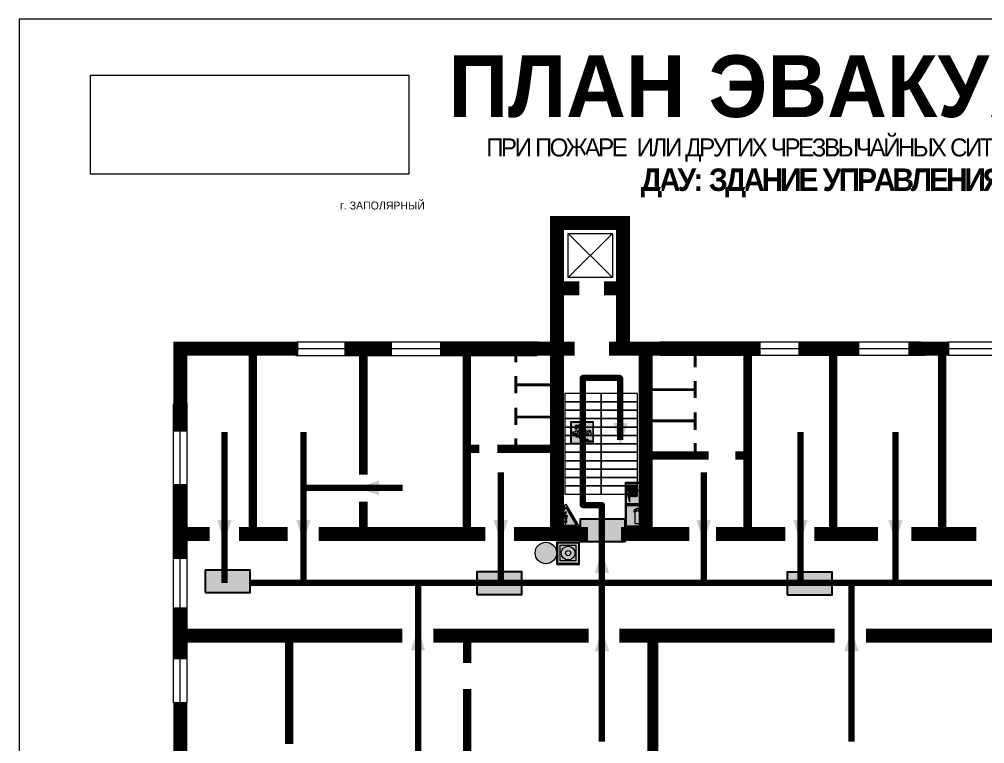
# Model space of a CAD drawing. Header units: millimetres. Extents: x 13114 to 67229, y 22859 to 38520.
# Drawn here: x 23801.8 to 24145.1, y 36480.2 to 36737.7 of the extents above; entities that cross this region are included whole.
import ezdxf

# ---------------------------------------------------------------- set-up
doc = ezdxf.new("R2010")
doc.units = ezdxf.units.MM
doc.layers.add('План_Штампы', color=7, linetype='Continuous')
doc.styles.add('обычный', font='arial.ttf')
picture_1 = doc.add_image_def('image1.jpg', size_in_pixel=(337, 105))

# ---------------------------------------------------------------- blocks, each defined once
blk = doc.blocks.new('A$C7B4425F7')
at = {"true_color": 0xffffff}
blk.add_hatch(color=7, dxfattribs=at).paths.add_polyline_path([(0, 0), (-16, 0), (-16, -8), (0, -8)])
h = blk.add_hatch(color=126)
h.paths.add_polyline_path([(-0.2, -0.2), (-15.8, -0.2), (-15.8, -7.8), (-0.2, -7.8)])
h.paths.add_polyline_path([(-11.76, -2.03), (-11.76, -3.66), (-11.17, -3.66, -0.568275), (-11.17, -6.18), (-12.58, -6.18), (-12.58, -2.03)], flags=16)
h.paths.add_polyline_path([(-13.33, -4.12, -0.495768), (-13.59, -6.18), (-15.03, -6.18), (-15.03, -2.03), (-13.59, -2.03, -0.487973)], flags=16)
h.paths.add_polyline_path([(-10.25, -2.03), (-9.48, -2.03), (-9.48, -6.18), (-10.25, -6.18)], flags=16)
h.paths.add_polyline_path([(-13.84, -3.69), (-14.24, -3.69), (-14.24, -3.03), (-13.9, -3.03, -0.692621)], flags=0)
h.paths.add_polyline_path([(-9.15, -2.03), (-8.4, -2.03), (-8.04, -3.07), (-7.68, -2.03), (-6.93, -2.03), (-7.64, -4.1), (-6.93, -6.18), (-7.68, -6.18), (-8.04, -5.14), (-8.4, -6.18), (-9.15, -6.18), (-8.44, -4.1)], flags=16)
h.paths.add_polyline_path([(-11.76, -4.46), (-11.42, -4.46, -0.692621), (-11.36, -5.12), (-11.76, -5.12)], flags=0)
h.paths.add_polyline_path([(-13.9, -5.2), (-14.24, -5.2), (-14.24, -4.55), (-13.84, -4.55, -0.708038)], flags=0)
edge = h.paths.add_edge_path(flags=16)
edge.add_ellipse((-5.51, -4.08), major_axis=(0, 2.05), ratio=0.586184, start_angle=0, end_angle=360)
edge = h.paths.add_edge_path(flags=0)
edge.add_ellipse((-5.51, -4.08), major_axis=(0, 1.14), ratio=0.454828, start_angle=0, end_angle=360)
h.paths.add_polyline_path([(-4.13, -4.96, 0.377264), (-3.48, -4.52, 0.0555), (-3.16, -2.03), (-1.66, -2.03), (-1.66, -4.96), (-0.96, -4.96), (-0.96, -7.01), (-1.75, -7.01), (-1.75, -6.18), (-3.3, -6.18), (-3.3, -7.02), (-4.13, -7.02)], flags=16)
h.paths.add_polyline_path([(-2.73, -2.91), (-2.28, -2.91), (-2.28, -4.96), (-3.05, -4.96, 0.079136)], flags=0)
at = {"color": 126}
blk.add_lwpolyline([(-16, -8), (0, -8), (0, 0), (-16, 0)], close=True, dxfattribs=at)
blk = doc.blocks.new('вниз')
at = {"lineweight": 0, "true_color": 0xffffff}
h = blk.add_hatch(color=7, dxfattribs=at)
h.dxf.hatch_style = 1
h.paths.add_polyline_path([(40994.51, -4472.22), (40986.51, -4472.22), (40986.51, -4480.22), (40994.51, -4480.22)])
h.paths.add_polyline_path([(40994.31, -4472.42), (40994.31, -4480.01), (40986.71, -4480.01), (40986.71, -4472.42)], flags=16)
h.paths.add_polyline_path([(40988.43, -4473.53), (40989.43, -4473.53), (40990.19, -4473.96), (40990.19, -4474.6), (40991, -4474.6), (40991, -4475.06), (40989.73, -4475.06), (40989.73, -4474.46), (40989.3, -4475.18), (40990.17, -4475.7), (40990.17, -4477.11), (40989.63, -4477.11), (40989.63, -4476.01), (40988.94, -4475.59), (40988.94, -4476.46), (40988.94, -4476.46), (40987.47, -4476.46), (40987.26, -4476.46), (40987.26, -4475.92), (40988.4, -4475.92), (40988.4, -4475.2), (40989.1, -4473.99), (40988.66, -4473.99), (40988.24, -4474.7), (40987.86, -4474.47), (40988.41, -4473.56)], flags=0)
h.paths.add_polyline_path([(40990.55, -4473.29, -1), (40989.69, -4473.29, -1)], flags=0)
h.paths.add_polyline_path([(40988.85, -4476.89), (40988.85, -4477.43), (40990.1, -4477.43), (40990.1, -4477.99), (40991.34, -4477.99), (40991.34, -4478.54), (40992.59, -4478.54), (40992.59, -4479.09), (40993.83, -4479.09), (40993.83, -4479.52), (40992.17, -4479.52), (40992.17, -4478.97), (40990.91, -4478.97), (40990.91, -4478.41), (40989.68, -4478.41), (40989.68, -4477.86), (40988.43, -4477.86), (40988.43, -4477.31), (40987.6, -4477.31), (40987.18, -4477.31), (40987.18, -4476.89)], flags=0)
h.paths.add_polyline_path([(40991.61, -4475.33), (40993.12, -4476.2), (40992.9, -4475.27), (40993.48, -4475.6), (40993.83, -4476.88), (40992.56, -4477.22), (40991.97, -4476.88), (40992.9, -4476.61), (40991.38, -4475.74), (40991.58, -4475.39)], flags=0)
h.paths.add_polyline_path([(40990.19, -4473.96), (40989.43, -4473.53), (40988.43, -4473.53), (40988.41, -4473.56), (40987.86, -4474.47), (40988.24, -4474.7), (40988.66, -4473.99), (40989.1, -4473.99), (40988.4, -4475.2), (40988.4, -4475.92), (40987.26, -4475.92), (40987.26, -4476.46), (40987.47, -4476.46), (40988.94, -4476.46), (40988.94, -4476.27), (40988.94, -4475.59), (40989.63, -4476.01), (40989.63, -4477.11), (40990.17, -4477.11), (40990.17, -4475.7), (40989.3, -4475.18), (40989.73, -4474.46), (40989.73, -4475.06), (40991, -4475.06), (40991, -4474.6), (40990.19, -4474.6)], flags=0)
h.paths.add_polyline_path([(40990.55, -4473.29, 1), (40989.69, -4473.29, 1)], flags=0)
h.paths.add_polyline_path([(40991.61, -4475.33), (40991.58, -4475.39), (40991.38, -4475.74), (40992.9, -4476.61), (40991.97, -4476.88), (40992.56, -4477.22), (40993.83, -4476.88), (40993.48, -4475.6), (40992.9, -4475.27), (40993.12, -4476.2)], flags=0)
h.paths.add_polyline_path([(40990.1, -4477.43), (40988.85, -4477.43), (40988.85, -4476.89), (40987.18, -4476.89), (40987.18, -4477.31), (40987.6, -4477.31), (40988.43, -4477.31), (40988.43, -4477.86), (40989.68, -4477.86), (40989.68, -4478.41), (40990.91, -4478.41), (40990.91, -4478.97), (40992.17, -4478.97), (40992.17, -4479.52), (40993.83, -4479.52), (40993.83, -4479.09), (40992.59, -4479.09), (40992.59, -4478.54), (40991.34, -4478.54), (40991.34, -4477.99), (40990.1, -4477.99)], flags=0)
at = {"lineweight": 0}
h = blk.add_hatch(color=126, dxfattribs=at)
h.dxf.hatch_style = 1
h.paths.add_polyline_path([(40994.31, -4472.42), (40986.71, -4472.42), (40986.71, -4480.01), (40994.31, -4480.01)])
h.paths.add_polyline_path([(40988.43, -4473.53), (40989.43, -4473.53), (40990.19, -4473.96), (40990.19, -4474.6), (40991, -4474.6), (40991, -4475.06), (40989.73, -4475.06), (40989.73, -4474.46), (40989.3, -4475.18), (40990.17, -4475.7), (40990.17, -4477.11), (40989.63, -4477.11), (40989.63, -4476.01), (40988.94, -4475.59), (40988.94, -4476.46), (40988.94, -4476.46), (40987.47, -4476.46), (40987.26, -4476.46), (40987.26, -4475.92), (40988.4, -4475.92), (40988.4, -4475.2), (40989.1, -4473.99), (40988.66, -4473.99), (40988.24, -4474.7), (40987.86, -4474.47), (40988.41, -4473.56)], flags=16)
h.paths.add_polyline_path([(40990.55, -4473.29, -1), (40989.69, -4473.29, -1)], flags=16)
h.paths.add_polyline_path([(40988.85, -4476.89), (40988.85, -4477.43), (40990.1, -4477.43), (40990.1, -4477.99), (40991.34, -4477.99), (40991.34, -4478.54), (40992.59, -4478.54), (40992.59, -4479.09), (40993.83, -4479.09), (40993.83, -4479.52), (40992.17, -4479.52), (40992.17, -4478.97), (40990.91, -4478.97), (40990.91, -4478.41), (40989.68, -4478.41), (40989.68, -4477.86), (40988.43, -4477.86), (40988.43, -4477.31), (40987.6, -4477.31), (40987.18, -4477.31), (40987.18, -4476.89)], flags=16)
h.paths.add_polyline_path([(40991.61, -4475.33), (40993.12, -4476.2), (40992.9, -4475.27), (40993.48, -4475.6), (40993.83, -4476.88), (40992.56, -4477.22), (40991.97, -4476.88), (40992.9, -4476.61), (40991.38, -4475.74), (40991.58, -4475.39)], flags=16)
at = {"lineweight": 0, "true_color": 0xffffff}
h = blk.add_hatch(color=7, dxfattribs=at)
h.dxf.hatch_style = 1
h.paths.add_polyline_path([(40989.73, -4474.46), (40989.73, -4475.06), (40991, -4475.06), (40991, -4474.6), (40990.19, -4474.6), (40990.19, -4473.96), (40989.43, -4473.53), (40988.43, -4473.53), (40988.41, -4473.56), (40987.86, -4474.47), (40988.24, -4474.7), (40988.66, -4473.99), (40989.1, -4473.99), (40988.4, -4475.2), (40988.4, -4475.92), (40987.26, -4475.92), (40987.26, -4476.46), (40987.47, -4476.46), (40988.94, -4476.46), (40988.94, -4475.59), (40989.63, -4476.01), (40989.63, -4477.11), (40990.17, -4477.11), (40990.17, -4475.7), (40989.3, -4475.18)])
h.paths.add_polyline_path([(40989.69, -4473.29, 1), (40990.55, -4473.29, 1)])
h.paths.add_polyline_path([(40991.61, -4475.33), (40991.58, -4475.39), (40991.38, -4475.74), (40992.9, -4476.61), (40991.97, -4476.88), (40992.56, -4477.22), (40993.83, -4476.88), (40993.48, -4475.6), (40992.9, -4475.27), (40993.12, -4476.2)])
h.paths.add_polyline_path([(40990.1, -4477.43), (40988.85, -4477.43), (40988.85, -4476.89), (40987.18, -4476.89), (40987.18, -4477.31), (40987.6, -4477.31), (40988.43, -4477.31), (40988.43, -4477.86), (40989.68, -4477.86), (40989.68, -4478.41), (40990.91, -4478.41), (40990.91, -4478.97), (40992.17, -4478.97), (40992.17, -4479.52), (40993.83, -4479.52), (40993.83, -4479.09), (40992.59, -4479.09), (40992.59, -4478.54), (40991.34, -4478.54), (40991.34, -4477.99), (40990.1, -4477.99)])
at = {"color": 126, "lineweight": 0}
for points in [[(40986.51, -4472.22), (40994.51, -4472.22), (40994.51, -4480.22), (40986.51, -4480.22)], [(40986.71, -4472.42), (40994.31, -4472.42), (40994.31, -4480.01), (40986.71, -4480.01)]]:
    blk.add_lwpolyline(points, close=True, dxfattribs=at)
for points in [[(40987.47, -4476.46), (40987.26, -4476.46), (40987.26, -4475.92), (40988.4, -4475.92), (40988.4, -4475.2), (40989.1, -4473.99), (40988.66, -4473.99), (40988.24, -4474.7), (40987.86, -4474.47), (40988.41, -4473.56), (40988.43, -4473.53), (40989.43, -4473.53), (40990.19, -4473.96), (40990.19, -4474.6), (40991, -4474.6), (40991, -4475.06), (40989.73, -4475.06), (40989.73, -4474.46), (40989.3, -4475.18), (40990.17, -4475.7), (40990.17, -4477.11), (40989.63, -4477.11), (40989.63, -4476.01), (40988.94, -4475.59), (40988.94, -4476.46)], [(40987.47, -4476.46), (40988.94, -4476.46), (40988.94, -4476.27)], [(40991.58, -4475.39), (40991.38, -4475.74), (40992.9, -4476.61), (40991.97, -4476.88), (40992.56, -4477.22), (40993.83, -4476.88), (40993.48, -4475.6), (40992.9, -4475.27), (40993.12, -4476.2), (40991.61, -4475.33), (40991.58, -4475.39)], [(40987.6, -4477.31), (40987.18, -4477.31), (40987.18, -4476.89), (40988.85, -4476.89), (40988.85, -4477.43), (40990.1, -4477.43), (40990.1, -4477.99), (40991.34, -4477.99), (40991.34, -4478.54), (40992.59, -4478.54), (40992.59, -4479.09), (40993.83, -4479.09), (40993.83, -4479.52), (40992.17, -4479.52), (40992.17, -4478.97), (40990.91, -4478.97), (40990.91, -4478.41), (40989.68, -4478.41), (40989.68, -4477.86), (40988.43, -4477.86), (40988.43, -4477.31), (40987.6, -4477.31)]]:
    blk.add_lwpolyline(points, dxfattribs=at)
blk.add_circle((40990.12, -4473.29), 0.432, dxfattribs=at)
blk = doc.blocks.new('A$C32E8229D')
at = {"true_color": 0xffffff}
blk.add_hatch(color=7, dxfattribs=at).paths.add_polyline_path([(0, 0), (0, -8), (16, -8), (16, 0)])
h = blk.add_hatch(color=126)
h.paths.add_polyline_path([(0.2, -0.2), (15.8, -0.2), (15.8, -7.8), (0.2, -7.8)])
h.paths.add_polyline_path([(13.49, -2.05), (12.08, -2.05), (11.37, -2.63, 0.162397), (11.29, -2.84), (11.29, -3.63), (10.35, -3.63), (10.35, -4.05), (11.68, -4.05), (11.68, -3.48), (12.26, -4.28), (11.29, -5.1), (11.29, -6.78), (11.85, -6.78), (11.85, -5.44), (12.8, -4.64), (12.8, -5.94), (14.46, -5.94), (14.46, -5.39), (13.45, -5.39), (13.45, -3.97), (12.46, -2.59), (13.15, -2.59), (13.69, -3.34), (14.18, -3)], flags=16)
h.paths.add_polyline_path([(10.74, -1.82, 1), (11.8, -1.82, 1)], flags=16)
h.paths.add_polyline_path([(9.39, -3.59), (5.99, -3.59), (6.56, -3.03), (5.91, -3.03), (5.1, -3.83), (5.91, -4.64), (6.56, -4.64), (5.99, -4.09), (9.39, -4.09)], flags=16)
h.paths.add_polyline_path([(4.29, -1.08), (1.72, -1.08), (1.72, -6.6), (4.29, -6.6)], flags=16)
at = {"color": 126}
blk.add_lwpolyline([(16, -8), (0, -8), (0, 0), (16, 0)], close=True, dxfattribs=at)
blk = doc.blocks.new('A$C54414219')
at = {"true_color": 0xffffff}
h = blk.add_hatch(color=7, dxfattribs=at)
h.paths.add_polyline_path([(2.39, -9.45), (2.39, -18.3), (11.23, -18.3), (11.23, -9.45)], flags=0)
h.paths.add_polyline_path([(10.71, -13.87, -1), (2.92, -13.87, -1)], flags=0)
h.paths.add_polyline_path([(8.3, -13.87, -1), (5.33, -13.87, -1)], flags=0)
h.paths.add_polyline_path([(0.41, -7.47), (0.41, -20.27), (13.21, -20.27), (13.21, -7.47)])
h.paths.add_polyline_path([(0.92, -19.77), (12.71, -19.77), (12.71, -7.98), (0.92, -7.98)], flags=16)
h.paths.add_polyline_path([(11.23, -9.45), (11.23, -18.3), (2.39, -18.3), (2.39, -9.45)], flags=0)
at = {"lineweight": 5}
h = blk.add_hatch(color=242, dxfattribs=at)
h.paths.add_polyline_path([(12.71, -7.98), (0.92, -7.98), (0.92, -19.77), (12.71, -19.77)])
h.paths.add_polyline_path([(11.23, -18.3), (2.39, -18.3), (2.39, -9.45), (11.23, -9.45)], flags=16)
h.paths.add_polyline_path([(10.71, -13.87, -1), (2.92, -13.87, -1)], flags=0)
h.paths.add_polyline_path([(8.3, -13.87, -1), (5.33, -13.87, -1)], flags=0)
at = {"true_color": 0xffffff}
h = blk.add_hatch(color=7, dxfattribs=at)
h.paths.add_polyline_path([(2.39, -9.45), (2.39, -18.3), (11.23, -18.3), (11.23, -9.45)])
h.paths.add_polyline_path([(10.71, -13.87, -1), (2.92, -13.87, -1)], flags=16)
h.paths.add_polyline_path([(8.3, -13.87, -1), (5.33, -13.87, -1)], flags=0)
at = {"lineweight": 5}
h = blk.add_hatch(color=242, dxfattribs=at)
h.paths.add_polyline_path([(2.92, -13.87, 1), (10.71, -13.87, 1)])
h.paths.add_polyline_path([(8.3, -13.87, -1), (5.33, -13.87, -1)], flags=16)
at = {"color": 242, "lineweight": 5}
for p, q in [((0.41, -20.27), (0.41, -7.47)), ((0.41, -7.47), (13.21, -7.47)), ((0.41, -7.47), (13.21, -7.47)), ((13.21, -20.27), (13.21, -7.47)), ((0.41, -20.27), (13.21, -20.27))]:
    blk.add_line(p, q, dxfattribs=at)
for points in [[(0.92, -7.98), (12.71, -7.98), (12.71, -19.77), (0.92, -19.77)], [(2.39, -9.45), (11.23, -9.45), (11.23, -18.3), (2.39, -18.3)]]:
    blk.add_lwpolyline(points, close=True, dxfattribs=at)
for radius in [3.89, 1.49]:
    blk.add_circle((6.81, -13.87), radius, dxfattribs=at)
blk = doc.blocks.new('A$C7B8C2D5B')
at = {"lineweight": 0}
h = blk.add_hatch(color=5, dxfattribs=at)
h.dxf.hatch_style = 1
h.paths.add_polyline_path([(1.4, -3.02, 1), (-2.11, -3.02, 1)])
at = {"color": 5, "lineweight": 0}
blk.add_circle((-0.36, -3.02), 1.75, dxfattribs=at)
blk = doc.blocks.new('A$C3E6D3DDE')
at = {"lineweight": 5}
h = blk.add_hatch(color=40, dxfattribs=at)
h.paths.add_polyline_path([(24.1, 1.45), (16.46, -11.35), (31.74, -11.35)])
h.paths.add_polyline_path([(24.09, -0.46), (30.03, -10.41), (18.14, -10.41)], flags=16)
h.paths.add_polyline_path([(24.54, -3.08), (23.41, -6.02), (25.13, -5.01), (24.33, -8.5), (24.82, -8.27), (23.79, -9.86), (23.4, -8.04), (23.8, -8.43), (24.04, -6.29), (22.39, -7.25), (23.44, -3.08)], flags=0)
h = blk.add_hatch(color=256, dxfattribs=at)
h.paths.add_polyline_path([(24.37, 0.03, 0.567511), (23.82, 0.03), (17.59, -10.4, 0.582454), (17.86, -10.88), (30.32, -10.88, 0.582149), (30.6, -10.4)])
h.paths.add_polyline_path([(24.09, -0.46), (18.14, -10.41), (30.03, -10.41)], flags=16)
h.paths.add_polyline_path([(24.54, -3.08), (23.41, -6.02), (25.13, -5.01), (24.33, -8.5), (24.82, -8.27), (23.79, -9.86), (23.4, -8.04), (23.8, -8.43), (24.04, -6.29), (22.39, -7.25), (23.44, -3.08)], flags=0)
h = blk.add_hatch(color=40, dxfattribs=at)
h.paths.add_polyline_path([(24.09, -0.46), (18.14, -10.41), (30.03, -10.41)])
h.paths.add_polyline_path([(24.82, -8.27), (23.79, -9.86), (23.4, -8.04), (23.8, -8.43), (24.04, -6.29), (22.39, -7.25), (23.44, -3.08), (24.54, -3.08), (23.41, -6.02), (25.13, -5.01), (24.33, -8.5)], flags=16)
at = {"color": 40, "lineweight": 5}
for p, q in [((16.46, -11.35), (24.1, 1.45)), ((24.1, 1.45), (31.74, -11.35))]:
    blk.add_line(p, q, dxfattribs=at)
at = {"lineweight": 5}
for p, q in [((17.59, -10.4), (23.82, 0.03)), ((24.37, 0.03), (30.6, -10.4)), ((18.14, -10.41), (24.09, -0.46)), ((23.44, -3.08), (22.39, -7.25)), ((23.41, -6.02), (24.54, -3.08)), ((25.13, -5.01), (23.41, -6.02)), ((24.54, -3.08), (23.44, -3.08)), ((24.09, -0.46), (30.03, -10.41)), ((24.33, -8.5), (25.13, -5.01)), ((17.86, -10.88), (30.32, -10.88)), ((18.14, -10.41), (30.03, -10.41)), ((22.39, -7.25), (24.04, -6.29)), ((23.8, -8.43), (23.4, -8.04)), ((23.4, -8.04), (23.79, -9.86)), ((23.79, -9.86), (24.82, -8.27)), ((24.04, -6.29), (23.8, -8.43)), ((24.82, -8.27), (24.33, -8.5))]:
    blk.add_line(p, q, dxfattribs=at)
at = {"color": 50, "lineweight": 5}
blk.add_line((31.74, -11.35), (16.46, -11.35), dxfattribs=at)
blk = doc.blocks.new('A$C3AD82952')
at = {"true_color": 0xf5f5ff}
h = blk.add_hatch(color=7, dxfattribs=at)
h.dxf.hatch_style = 1
h.paths.add_polyline_path([(8.21, 8.73, 0.414214), (7.89, 9.05), (7.22, 9.05), (7.22, 9.92), (7.59, 9.92, 1), (7.57, 10.36), (7.22, 10.36), (7.22, 10.6), (6.43, 10.6), (6.43, 10.36), (6.01, 10.36), (4.74, 9.59), (4.74, 8.69), (4.98, 8.73), (4.98, 9.26), (6.12, 9.91), (6.43, 9.91), (6.43, 9.05), (5.76, 9.05, 0.414214), (5.44, 8.73), (5.44, 2.2), (8.21, 2.2)], flags=0)
h.paths.add_polyline_path([(12.8, 12.8), (0, 12.8), (0, 0), (12.8, 0)])
h.paths.add_polyline_path([(0.51, 12.29), (12.29, 12.29), (12.29, 0.51), (0.51, 0.51)], flags=16)
h.paths.add_polyline_path([(4.74, 9.59), (6.01, 10.36), (6.43, 10.36), (6.43, 10.6), (7.22, 10.6), (7.22, 10.36), (7.59, 10.36, -0.94586), (7.59, 9.92), (7.22, 9.92), (7.22, 9.05), (7.89, 9.05, -0.414214), (8.21, 8.73), (8.21, 2.2), (5.44, 2.2), (5.44, 8.73, -0.414214), (5.76, 9.05), (6.43, 9.05), (6.43, 9.91), (6.12, 9.91), (4.98, 9.26), (4.98, 8.73), (4.74, 8.69)], flags=0)
h = blk.add_hatch(color=242)
h.dxf.hatch_style = 1
h.paths.add_polyline_path([(12.29, 12.29), (0.51, 12.29), (0.51, 0.51), (12.29, 0.51)])
h.paths.add_polyline_path([(4.74, 8.69), (4.74, 9.59), (6.01, 10.36), (6.43, 10.36), (6.43, 10.6), (7.22, 10.6), (7.22, 10.36), (7.59, 10.36, -0.94586), (7.59, 9.92), (7.22, 9.92), (7.22, 9.05), (7.89, 9.05, -0.414214), (8.21, 8.73), (8.21, 2.2), (5.44, 2.2), (5.44, 8.73, -0.414214), (5.76, 9.05), (6.43, 9.05), (6.43, 9.91), (6.12, 9.91), (4.98, 9.26), (4.98, 8.73)], flags=16)
h = blk.add_hatch(color=7, dxfattribs=at)
h.dxf.hatch_style = 1
h.paths.add_polyline_path([(8.21, 8.73, 0.414214), (7.89, 9.05), (7.22, 9.05), (7.22, 9.92), (7.59, 9.92, 1), (7.57, 10.36), (7.22, 10.36), (7.22, 10.6), (6.43, 10.6), (6.43, 10.36), (6.01, 10.36), (4.74, 9.59), (4.74, 8.69), (4.98, 8.73), (4.98, 9.26), (6.12, 9.91), (6.43, 9.91), (6.43, 9.05), (5.76, 9.05, 0.414214), (5.44, 8.73), (5.44, 2.2), (8.21, 2.2)])
at = {"color": 242, "lineweight": 5}
for p, q in [((0, 0), (0, 12.8)), ((0, 12.8), (12.8, 12.8)), ((12.8, 0), (12.8, 12.8)), ((6.01, 10.36), (4.74, 9.59)), ((4.74, 9.59), (4.74, 8.69)), ((4.74, 8.69), (4.98, 8.73)), ((4.98, 9.26), (6.12, 9.91)), ((4.98, 8.73), (4.98, 9.26)), ((5.44, 2.2), (5.44, 8.73)), ((5.76, 9.05), (6.43, 9.05)), ((6.01, 10.36), (6.43, 10.36)), ((6.12, 9.91), (6.43, 9.91)), ((7.22, 10.6), (6.43, 10.6)), ((6.43, 10.6), (6.43, 10.36)), ((6.43, 9.91), (6.43, 9.05)), ((7.22, 10.36), (7.22, 10.6)), ((7.59, 10.36), (7.22, 10.36)), ((7.22, 9.05), (7.22, 9.92)), ((7.59, 9.92), (7.22, 9.92)), ((7.89, 9.05), (7.22, 9.05)), ((8.21, 2.2), (8.21, 8.73)), ((0, 0), (12.8, 0)), ((5.44, 2.2), (8.21, 2.2))]:
    blk.add_line(p, q, dxfattribs=at)
blk.add_lwpolyline([(0.51, 12.29), (12.29, 12.29), (12.29, 0.51), (0.51, 0.51)], close=True, dxfattribs=at)
for centre, radius, start, end in [((5.76, 8.73), 0.32, 90, 180), ((7.58, 10.14), 0.223, 273.1875, 86.8125), ((7.89, 8.73), 0.32, 0, 90)]:
    blk.add_arc(centre, radius, start, end, dxfattribs=at)
blk = doc.blocks.new('A$C37112FD5')
at = {"true_color": 0xf5f5ff}
h = blk.add_hatch(color=7, dxfattribs=at)
h.dxf.hatch_style = 1
h.paths.add_polyline_path([(12.8, -7.4), (0, -7.4), (0, -20.2), (12.8, -20.2)])
h.paths.add_polyline_path([(12.29, -7.91), (12.29, -19.69), (0.51, -19.69), (0.51, -7.91)], flags=16)
h.paths.add_polyline_path([(4.98, -9.04, -0.42597), (5.17, -9.22), (5.17, -12.25), (5.17, -15.29, -0.432244), (4.98, -15.47), (4.83, -15.47, -0.42597), (4.64, -15.29), (4.64, -12.25), (4.64, -9.22, -0.432244), (4.83, -9.04)], flags=0)
h.paths.add_polyline_path([(4.28, -9.22), (4.28, -12.25), (4.28, -15.29, -0.432244), (4.09, -15.47), (3.94, -15.47, -0.42597), (3.75, -15.29), (3.75, -12.25), (3.75, -9.22, -0.432244), (3.94, -9.04), (4.09, -9.04, -0.42597)], flags=0)
h.paths.add_polyline_path([(5.72, -9.04), (5.87, -9.04, -0.42597), (6.06, -9.22), (6.06, -12.25), (6.06, -15.29, -0.432244), (5.87, -15.47), (5.72, -15.47, -0.42597), (5.53, -15.29), (5.53, -12.25), (5.53, -9.22, -0.432244)], flags=0)
h.paths.add_polyline_path([(6.42, -8.9), (6.5, -8.9, -0.42597), (6.69, -9.08), (6.69, -12.03), (8.21, -12.03, -15.824349), (8.21, -12.47), (6.69, -12.47), (6.69, -15.42, -0.432244), (6.5, -15.6), (6.42, -15.6)], flags=0)
h.paths.add_polyline_path([(3.39, -9.22), (3.39, -12.25), (3.39, -15.29, -0.432244), (3.2, -15.47), (3.05, -15.47, -0.42597), (2.85, -15.29), (2.85, -12.25), (2.85, -9.22, -0.432244), (3.05, -9.04), (3.2, -9.04, -0.42597)], flags=0)
h.paths.add_polyline_path([(2.5, -9.22), (2.5, -16.71), (1.96, -16.71), (1.96, -9.22, -0.432244), (2.15, -9.04), (2.31, -9.04, -0.42597)], flags=0)
h.paths.add_polyline_path([(1.61, -8.9), (1.61, -15.6), (1.57, -15.6, -0.42597), (1.37, -15.42), (1.37, -12.03), (1.37, -9.09, -0.432244), (1.57, -8.9)], flags=0)
h.paths.add_polyline_path([(9.76, -10.81), (9.76, -12.03), (8.49, -12.03, -0.336371)], flags=0)
h.paths.add_polyline_path([(8.49, -12.47), (9.76, -12.47), (9.76, -13.7, -0.336371)], flags=0)
h.paths.add_polyline_path([(10.11, -10.81, -0.336371), (11.38, -12.03), (10.11, -12.03)], flags=0)
h.paths.add_polyline_path([(10.11, -12.47), (11.38, -12.47, -0.336371), (10.11, -13.7)], flags=0)
h.paths.add_polyline_path([(2.5, -16.84), (2.5, -17.05), (1.97, -17.05), (1.97, -16.84)], flags=0)
h.paths.add_polyline_path([(2.5, -17.24, -0.033778), (2.24, -18.6, -0.033778), (1.97, -17.24)], flags=0)
h = blk.add_hatch(color=242)
h.dxf.hatch_style = 1
h.paths.add_polyline_path([(12.29, -7.91), (0.51, -7.91), (0.51, -19.69), (12.29, -19.69)])
h.paths.add_polyline_path([(6.42, -15.6), (6.42, -8.9), (6.5, -8.9, -0.42597), (6.69, -9.08), (6.69, -12.03), (8.21, -12.03, -15.824349), (8.21, -12.47), (6.69, -12.47), (6.69, -15.42, -0.432244), (6.5, -15.6)], flags=16)
h.paths.add_polyline_path([(5.87, -15.47), (5.72, -15.47, -0.42597), (5.53, -15.29), (5.53, -12.25), (5.53, -9.22, -0.432244), (5.72, -9.04), (5.87, -9.04, -0.42597), (6.06, -9.22), (6.06, -12.25), (6.06, -15.29, -0.432244)], flags=16)
h.paths.add_polyline_path([(4.98, -15.47), (4.83, -15.47, -0.42597), (4.64, -15.29), (4.64, -12.25), (4.64, -9.22, -0.432244), (4.83, -9.04), (4.98, -9.04, -0.42597), (5.17, -9.22), (5.17, -12.25), (5.17, -15.29, -0.432244)], flags=16)
h.paths.add_polyline_path([(4.09, -15.47), (3.94, -15.47, -0.42597), (3.75, -15.29), (3.75, -12.25), (3.75, -9.22, -0.432244), (3.94, -9.04), (4.09, -9.04, -0.42597), (4.28, -9.22), (4.28, -12.25), (4.28, -15.29, -0.432244)], flags=16)
h.paths.add_polyline_path([(3.2, -15.47), (3.05, -15.47, -0.42597), (2.85, -15.29), (2.85, -12.25), (2.85, -9.22, -0.432244), (3.05, -9.04), (3.2, -9.04, -0.42597), (3.39, -9.22), (3.39, -12.25), (3.39, -15.29, -0.432244)], flags=16)
h.paths.add_polyline_path([(2.5, -17.05), (1.97, -17.05), (1.97, -16.84), (2.5, -16.84)], flags=16)
h.paths.add_polyline_path([(2.5, -17.24, -0.033778), (2.24, -18.6, -0.033778), (1.97, -17.24)], flags=16)
h.paths.add_polyline_path([(2.5, -16.71), (1.96, -16.71), (1.96, -9.22, -0.432244), (2.15, -9.04), (2.31, -9.04, -0.42597), (2.5, -9.22)], flags=16)
h.paths.add_polyline_path([(1.61, -15.6), (1.57, -15.6, -0.42597), (1.37, -15.42), (1.37, -12.03), (1.37, -9.09, -0.432244), (1.57, -8.9), (1.61, -8.9)], flags=16)
h.paths.add_polyline_path([(8.49, -12.47), (9.76, -12.47), (9.76, -13.7, -0.336371)], flags=0)
h.paths.add_polyline_path([(10.11, -13.7), (10.11, -12.47), (11.38, -12.47, -0.336371)], flags=0)
h.paths.add_polyline_path([(8.49, -12.03, -0.336371), (9.76, -10.81), (9.76, -12.03)], flags=0)
h.paths.add_polyline_path([(10.11, -12.03), (10.11, -10.81, -0.336371), (11.38, -12.03)], flags=0)
h = blk.add_hatch(color=7, dxfattribs=at)
h.dxf.hatch_style = 1
h.paths.add_polyline_path([(1.61, -8.9), (1.57, -8.9, 0.432244), (1.37, -9.09), (1.37, -12.03), (1.37, -15.42, 0.42597), (1.57, -15.6), (1.61, -15.6)])
h.paths.add_polyline_path([(2.5, -9.22, 0.42597), (2.31, -9.04), (2.15, -9.04, 0.432244), (1.96, -9.22), (1.96, -16.71), (2.5, -16.71)])
h.paths.add_polyline_path([(2.5, -16.84), (1.97, -16.84), (1.97, -17.05), (2.5, -17.05)])
h.paths.add_polyline_path([(2.5, -17.24), (1.97, -17.24, 0.033778), (2.24, -18.6, 0.033778)])
h.paths.add_polyline_path([(3.39, -12.25), (3.39, -9.22, 0.42597), (3.2, -9.04), (3.05, -9.04, 0.432244), (2.85, -9.22), (2.85, -12.25), (2.85, -15.29, 0.42597), (3.05, -15.47), (3.2, -15.47, 0.432244), (3.39, -15.29)])
h.paths.add_polyline_path([(4.28, -12.25), (4.28, -9.22, 0.42597), (4.09, -9.04), (3.94, -9.04, 0.432244), (3.75, -9.22), (3.75, -12.25), (3.75, -15.29, 0.42597), (3.94, -15.47), (4.09, -15.47, 0.432244), (4.28, -15.29)])
h.paths.add_polyline_path([(5.17, -12.25), (5.17, -9.22, 0.42597), (4.98, -9.04), (4.83, -9.04, 0.432244), (4.64, -9.22), (4.64, -12.25), (4.64, -15.29, 0.42597), (4.83, -15.47), (4.98, -15.47, 0.432244), (5.17, -15.29)])
h.paths.add_polyline_path([(6.06, -12.25), (6.06, -9.22, 0.42597), (5.87, -9.04), (5.72, -9.04, 0.432244), (5.53, -9.22), (5.53, -12.25), (5.53, -15.29, 0.42597), (5.72, -15.47), (5.87, -15.47, 0.432244), (6.06, -15.29)])
h.paths.add_polyline_path([(6.69, -12.47), (8.21, -12.47, 15.824349), (8.21, -12.03), (6.69, -12.03), (6.69, -9.08, 0.42597), (6.5, -8.9), (6.42, -8.9), (6.42, -15.6), (6.5, -15.6, 0.432244), (6.69, -15.42)])
h.paths.add_polyline_path([(8.49, -12.47), (9.76, -12.47), (9.76, -13.7, -0.336371)], flags=16)
h.paths.add_polyline_path([(8.49, -12.03, -0.336371), (9.76, -10.81), (9.76, -12.03)], flags=16)
h.paths.add_polyline_path([(10.11, -12.47), (11.38, -12.47, -0.336371), (10.11, -13.7)], flags=16)
h.paths.add_polyline_path([(10.11, -12.03), (10.11, -10.81, -0.336371), (11.38, -12.03)], flags=16)
h = blk.add_hatch(color=242)
h.dxf.hatch_style = 1
h.paths.add_polyline_path([(9.76, -10.81, 0.336371), (8.49, -12.03), (9.76, -12.03)])
h.paths.add_polyline_path([(10.11, -10.81), (10.11, -12.03), (11.38, -12.03, 0.336371)])
h.paths.add_polyline_path([(11.38, -12.47), (10.11, -12.47), (10.11, -13.7, 0.336371)])
h.paths.add_polyline_path([(9.76, -12.47), (8.49, -12.47, 0.336371), (9.76, -13.7)])
at = {"color": 242, "lineweight": 5}
for p, q in [((0, -20.2), (0, -7.4)), ((0, -7.4), (12.8, -7.4)), ((1.37, -12.03), (1.37, -9.08)), ((1.57, -8.9), (1.61, -8.9)), ((1.61, -8.9), (1.61, -15.6)), ((1.96, -16.71), (1.96, -9.22)), ((2.15, -9.04), (2.31, -9.04)), ((2.5, -16.71), (2.5, -9.22)), ((2.85, -12.25), (2.85, -9.22)), ((3.05, -9.04), (3.2, -9.04)), ((3.39, -12.25), (3.39, -9.22)), ((3.75, -12.25), (3.75, -9.22)), ((3.94, -9.04), (4.09, -9.04)), ((4.28, -12.25), (4.28, -9.22)), ((4.64, -12.25), (4.64, -9.22)), ((4.83, -9.04), (4.98, -9.04)), ((5.17, -12.25), (5.17, -9.22)), ((5.53, -12.25), (5.53, -9.22)), ((5.72, -9.04), (5.87, -9.04)), ((6.06, -12.25), (6.06, -9.22)), ((6.42, -8.9), (6.42, -15.6)), ((6.5, -8.9), (6.42, -8.9)), ((6.69, -12.03), (6.69, -9.08)), ((9.76, -10.81), (9.76, -12.03)), ((10.11, -10.81), (10.11, -12.03)), ((12.8, -20.2), (12.8, -7.4)), ((1.37, -12.03), (1.37, -15.42)), ((1.57, -15.6), (1.61, -15.6)), ((2.85, -12.25), (2.85, -15.29)), ((3.05, -15.47), (3.2, -15.47)), ((3.39, -12.25), (3.39, -15.29)), ((3.75, -12.25), (3.75, -15.29)), ((3.94, -15.47), (4.09, -15.47)), ((4.28, -12.25), (4.28, -15.29)), ((4.64, -12.25), (4.64, -15.29)), ((4.83, -15.47), (4.98, -15.47)), ((5.17, -12.25), (5.17, -15.29)), ((5.53, -12.25), (5.53, -15.29)), ((5.72, -15.47), (5.87, -15.47)), ((6.06, -12.25), (6.06, -15.29)), ((6.42, -15.6), (6.5, -15.6)), ((8.21, -12.03), (6.69, -12.03)), ((8.21, -12.47), (6.69, -12.47)), ((6.69, -12.47), (6.69, -15.42)), ((9.76, -12.03), (8.49, -12.03)), ((9.76, -12.47), (8.49, -12.47)), ((9.76, -12.47), (9.76, -13.7)), ((11.38, -12.03), (10.11, -12.03)), ((11.38, -12.47), (10.11, -12.47)), ((10.11, -12.47), (10.11, -13.7)), ((0, -20.2), (12.8, -20.2)), ((1.96, -16.71), (2.5, -16.71)), ((1.97, -16.84), (2.5, -16.84)), ((1.97, -17.05), (1.97, -16.84)), ((2.5, -17.05), (1.97, -17.05)), ((1.97, -17.24), (2.5, -17.24)), ((2.5, -16.84), (2.5, -17.05))]:
    blk.add_line(p, q, dxfattribs=at)
blk.add_lwpolyline([(0.51, -7.91), (12.29, -7.91), (12.29, -19.69), (0.51, -19.69)], close=True, dxfattribs=at)
for centre, radius, start, end in [((1.56, -9.09), 0.182, 87.1027, 180.6071), ((2.15, -9.22), 0.182, 87.1027, 180.6071), ((2.32, -9.22), 0.182, 359.3929, 92.8973), ((3.04, -9.22), 0.182, 87.1027, 180.6071), ((3.21, -9.22), 0.182, 359.3929, 92.8973), ((3.93, -9.22), 0.182, 87.1027, 180.6071), ((4.1, -9.22), 0.182, 359.3929, 92.8973), ((4.82, -9.22), 0.182, 87.1027, 180.6071), ((4.99, -9.22), 0.182, 359.3929, 92.8973), ((5.71, -9.22), 0.182, 87.1027, 180.6071), ((5.88, -9.22), 0.182, 359.3929, 92.8973), ((6.51, -9.09), 0.182, 359.3929, 92.8973), ((9.93, -12.25), 1.74, 187.2319, 172.7681), ((9.93, -12.25), 1.46, 96.9927, 171.3585), ((9.93, -12.25), 1.46, 8.6415, 83.0073), ((1.56, -15.42), 0.182, 179.3929, 272.8973), ((3.04, -15.29), 0.182, 179.3929, 272.8973), ((3.21, -15.29), 0.182, 267.1027, 0.6071), ((3.93, -15.29), 0.182, 179.3929, 272.8973), ((4.1, -15.29), 0.182, 267.1027, 0.6071), ((4.82, -15.29), 0.182, 179.3929, 272.8973), ((4.99, -15.29), 0.182, 267.1027, 0.6071), ((5.71, -15.29), 0.182, 179.3929, 272.8973), ((5.88, -15.29), 0.182, 267.1027, 0.6071), ((6.51, -15.42), 0.182, 267.1027, 0.6071), ((9.93, -12.25), 1.46, 188.6415, 263.0073), ((9.93, -12.25), 1.46, 276.9927, 351.3585), ((12.17, -15.98), 10.27, 187.041, 194.7793), ((-7.7, -15.98), 10.27, 345.2207, 352.959)]:
    blk.add_arc(centre, radius, start, end, dxfattribs=at)

msp = doc.modelspace()

# ---------------------------------------------------------------- linework, layer by layer
at = {"color": 5, "lineweight": 0}
msp.add_lwpolyline([(23801.83, 36342.74), (24401.83, 36342.74), (24401.83, 36737.74), (23801.83, 36737.74)], close=True, dxfattribs=at)
at = {"lineweight": 100, "const_width": 5}
for points in [[(23992.99, 36554.76), (23992.99, 36665.3), (24016.52, 36665.3), (24016.52, 36620.69)], [(23992.99, 36642.08), (24000.93, 36642.08)], [(24016.52, 36642.08), (24009.71, 36642.08)], [(23859.06, 36591.1), (23859.06, 36620.69), (23901.07, 36620.69)], [(23917.45, 36620.69), (23934.37, 36620.69)], [(23951.47, 36620.69), (23967.31, 36620.69)], [(23965.89, 36620.69), (23999.37, 36620.69)], [(24011.49, 36620.69), (24053.52, 36620.69)], [(24024.59, 36620.69), (24024.59, 36554.76)], [(24046.39, 36620.69), (24065.43, 36620.69)], [(24078.89, 36620.69), (24100.56, 36620.69)], [(24117.97, 36620.69), (24132.49, 36620.69)], [(23859.06, 36545.85), (23859.06, 36572.55)], [(23859.06, 36554.76), (23869.56, 36554.76)], [(23879.95, 36554.76), (23897.21, 36554.76)], [(23908.27, 36554.76), (23967.55, 36554.76)], [(23977.72, 36554.76), (24004.01, 36554.76)], [(24015.8, 36554.76), (24040.03, 36554.76)], [(24017.95, 36554.76), (24037.63, 36554.76)], [(24049.59, 36554.76), (24074.25, 36554.76)], [(24084.48, 36554.76), (24107.17, 36554.76)], [(24118.98, 36554.76), (24142.14, 36554.76)], [(23859.06, 36510.27), (23859.06, 36528.75)], [(23859.06, 36518.64), (23938.04, 36518.64)], [(23949.07, 36518.64), (24004.29, 36518.64)], [(24015.14, 36518.64), (24091.8, 36518.64)], [(24102.87, 36518.64), (24201.45, 36518.64)], [(23904.65, 36451.66), (23859.06, 36451.66), (23859.06, 36495.02)]]:
    msp.add_lwpolyline(points, dxfattribs=at)
at = {"lineweight": 0}
for points in [[(23997, 36661.56), (24012.76, 36661.56), (24012.76, 36645.95), (23997, 36645.95)], [(23995.81, 36601.77), (24008.72, 36601.77), (24008.72, 36604.76), (23995.81, 36604.76)], [(24008.72, 36601.77), (24021.62, 36601.77), (24021.62, 36604.76), (24008.72, 36604.76)], [(23995.81, 36598.78), (24008.72, 36598.78), (24008.72, 36601.77), (23995.81, 36601.77)], [(24008.72, 36598.78), (24021.62, 36598.78), (24021.62, 36601.77), (24008.72, 36601.77)], [(23995.81, 36595.79), (24008.72, 36595.79), (24008.72, 36598.78), (23995.81, 36598.78)], [(24008.72, 36595.79), (24021.62, 36595.79), (24021.62, 36598.78), (24008.72, 36598.78)], [(23995.81, 36592.8), (24008.72, 36592.8), (24008.72, 36595.79), (23995.81, 36595.79)], [(24008.72, 36592.8), (24021.62, 36592.8), (24021.62, 36595.79), (24008.72, 36595.79)], [(23995.81, 36589.81), (24008.72, 36589.81), (24008.72, 36592.8), (23995.81, 36592.8)], [(24008.72, 36589.81), (24021.62, 36589.81), (24021.62, 36592.8), (24008.72, 36592.8)], [(23995.81, 36586.82), (24008.72, 36586.82), (24008.72, 36589.81), (23995.81, 36589.81)], [(24008.72, 36586.82), (24021.62, 36586.82), (24021.62, 36589.81), (24008.72, 36589.81)], [(23995.81, 36583.83), (24008.72, 36583.83), (24008.72, 36586.82), (23995.81, 36586.82)], [(23995.81, 36580.84), (24008.72, 36580.84), (24008.72, 36583.83), (23995.81, 36583.83)], [(24008.72, 36583.83), (24021.62, 36583.83), (24021.62, 36586.82), (24008.72, 36586.82)], [(24008.72, 36580.84), (24021.62, 36580.84), (24021.62, 36583.83), (24008.72, 36583.83)], [(23995.81, 36577.86), (24008.72, 36577.86), (24008.72, 36580.84), (23995.81, 36580.84)], [(24008.72, 36577.86), (24021.62, 36577.86), (24021.62, 36580.84), (24008.72, 36580.84)], [(23995.81, 36574.87), (24008.72, 36574.87), (24008.72, 36577.86), (23995.81, 36577.86)], [(24008.72, 36574.87), (24021.62, 36574.87), (24021.62, 36577.86), (24008.72, 36577.86)], [(23995.81, 36571.88), (24008.72, 36571.88), (24008.72, 36574.87), (23995.81, 36574.87)], [(24008.72, 36571.88), (24021.62, 36571.88), (24021.62, 36574.87), (24008.72, 36574.87)], [(23995.81, 36568.89), (24008.72, 36568.89), (24008.72, 36571.88), (23995.81, 36571.88)], [(24008.72, 36568.89), (24021.62, 36568.89), (24021.62, 36571.88), (24008.72, 36571.88)]]:
    msp.add_lwpolyline(points, close=True, dxfattribs=at)
for points in [[(23997, 36645.95), (24012.76, 36661.56)], [(23997, 36661.56), (24012.76, 36645.95)], [(23900.65, 36623.07), (23986.5, 36623.07)], [(24029.58, 36623.06), (24122.31, 36623.06)], [(24131.84, 36623.07), (24346.99, 36623.07)], [(23900.18, 36618.26), (23986.03, 36618.26)], [(23901.07, 36620.69), (23986.92, 36620.69)], [(24029.72, 36618.31), (24123.81, 36618.31)], [(24029.74, 36620.69), (24121.85, 36620.69)], [(24132.27, 36618.31), (24347.41, 36618.31)], [(24132.49, 36620.69), (24347.64, 36620.69)], [(23856.69, 36494.86), (23856.69, 36601.04)], [(23859.06, 36495.02), (23859.06, 36601.21)], [(23861.54, 36494.93), (23861.54, 36601.12)]]:
    msp.add_lwpolyline(points, dxfattribs=at)
for points, const_width in [([(23884.86, 36554.76), (23884.86, 36620.69)], 3), ([(23924.18, 36575.9), (23924.18, 36620.69)], 3), ([(23960.94, 36554.76), (23960.94, 36620.69)], 3), ([(24060.83, 36554.76), (24060.83, 36620.69)], 3), ([(24091.24, 36554.76), (24091.24, 36620.69)], 3), ([(24130, 36554.76), (24130, 36620.69)], 3), ([(23978.38, 36615.81), (23978.38, 36620.18)], 1), ([(24042.14, 36614.08), (24042.14, 36618.46)], 1), ([(23978.38, 36604.81), (23978.38, 36610.93)], 1), ([(23978.38, 36607.81), (23992.16, 36607.81)], 1), ([(24042.14, 36603.09), (24042.14, 36609.21)], 1), ([(24042.14, 36606.08), (24025.62, 36606.08)], 1), ([(23978.38, 36593.47), (23978.38, 36599.7)], 1), ([(24042.14, 36591.75), (24042.14, 36597.98)], 1), ([(23978.38, 36596.35), (23992.16, 36596.35)], 1), ([(24042.14, 36594.99), (24025.62, 36594.99)], 1), ([(23978.38, 36585.64), (23978.38, 36588.82)], 1), ([(24042.14, 36583.92), (24042.14, 36587.1)], 1), ([(23960.94, 36585.02), (23965.47, 36585.02)], 3), ([(23993.51, 36585.02), (23971.87, 36585.02)], 3), ([(24046.97, 36582.68), (24024.93, 36582.68)], 3), ([(24060.83, 36582.68), (24056.41, 36582.68)], 3), ([(23924.18, 36554.76), (23924.18, 36566.24)], 3), ([(23897.79, 36480.09), (23897.79, 36517.6)], 3), ([(23961.12, 36508.94), (23961.12, 36517.6)], 3), ([(24027.11, 36451.66), (24027.11, 36517.6)], 4), ([(23961.12, 36451.66), (23961.12, 36499.64)], 3)]:
    msp.add_lwpolyline(points, dxfattribs=dict(at, const_width=const_width))
at = {"color": 126, "lineweight": 100, "true_color": 0x008754}
for points in [[(24015.45, 36588.27), (24015.45, 36610.28), (24002.17, 36610.28), (24002.17, 36565.05), (24009.01, 36565.05), (24009.01, 36537.41)], [(23874.75, 36537.41), (23874.75, 36590.97)], [(23902.85, 36537.41), (23902.85, 36590.97)], [(24079.6, 36537.41), (24079.6, 36590.97)], [(24113.36, 36537.41), (24113.36, 36590.97)], [(23973.03, 36537.41), (23973.03, 36576.64)], [(24045.19, 36537.41), (24045.19, 36576.64)], [(23938.05, 36571.15), (23902.85, 36571.15)], [(23913.93, 36537.41), (23883.98, 36537.41)], [(23884.29, 36474.84), (23943.64, 36474.84), (23943.64, 36537.41)], [(23913.93, 36537.41), (23913.93, 36537.41), (24345.06, 36537.41)], [(24009.01, 36537.41), (24009.01, 36481.01)], [(24097.71, 36537.41), (24097.71, 36481.01)]]:
    msp.add_lwpolyline(points, dxfattribs=at)
at = {"layer": 'План_Штампы', "color": 126, "true_color": 0x008754}
for points in [[(24013, 36594.24), (24018.13, 36594.23), (24015.59, 36586.35)], [(23929.71, 36573.76), (23929.7, 36568.62), (23921.82, 36571.17)], [(23872.19, 36559.77), (23877.33, 36559.75), (23874.78, 36551.88)], [(23900.28, 36559.77), (23905.42, 36559.75), (23902.87, 36551.88)], [(23970.47, 36559.77), (23975.6, 36559.75), (23973.06, 36551.88)], [(24042.62, 36559.77), (24047.76, 36559.75), (24045.21, 36551.88)], [(24077.04, 36559.77), (24082.17, 36559.75), (24079.63, 36551.88)], [(24110.79, 36559.77), (24115.93, 36559.75), (24113.38, 36551.88)], [(24011.57, 36540.87), (24006.43, 36540.88), (24008.98, 36548.76)], [(23946.16, 36513.4), (23941.03, 36513.42), (23943.58, 36521.29)], [(24011.62, 36513.04), (24006.48, 36513.06), (24009.03, 36520.94)], [(24100.31, 36513.04), (24095.18, 36513.06), (24097.72, 36520.94)]]:
    msp.add_solid(points, dxfattribs=at)

# ---------------------------------------------------------------- block references
at = {"color": 126, "true_color": 0x008754}
msp.add_blockref('вниз', (-16988.58, 41067.01), dxfattribs=at)
for name, p, xscale, yscale, zscale in [('A$C37112FD5', (24017.39, 36577.81), 0.6249984004534781, 0.6249984004534781, 0.6249984004534781), ('A$C3E6D3DDE', (23981.11, 36564.46), 0.625, 0.625, 0.625), ('A$C3AD82952', (24017.39, 36557.19), 0.625, 0.625, 0.625), ('A$C7B8C2D5B', (23989.85, 36554.61), 2.177419353276491, 2.177419353276491, 2.177419353276491), ('A$C54414219', (23992.72, 36556.66), 0.625, 0.625, 0.625)]:
    msp.add_blockref(name, p, dxfattribs=dict(xscale=xscale, yscale=yscale, zscale=zscale))
at = {"layer": 'План_Штампы'}
msp.add_blockref('A$C7B4425F7', (24017.24, 36560.1), dxfattribs=at)
at = {"layer": 'План_Штампы', "color": 126, "true_color": 0x008754, "xscale": -1}
for p in [(23883.98, 36541.97), (23980.54, 36541.27), (24090.87, 36541.17)]:
    msp.add_blockref('A$C32E8229D', p, dxfattribs=at)

# ---------------------------------------------------------------- texts
at = {"lineweight": 0, "style": 'обычный'}
for s, insert, char_height, width, attachment_point in [('{\\fProxima Nova Rg|b1|i0|c204|p2;ПЛАН ЭВАКУАЦИИ}', (23954.48, 36724.97), 22, 493.8901, 1), ('\\pi-8.4,l8.4,t8.4;{\\fProxima Nova Rg|b0|i0|c204|p2;г. ЗАПОЛЯРНЫЙ\\H1.6404x; }', (23930.96, 36671.52), 2.8, 126.6484, 5)]:
    msp.add_mtext(s, dxfattribs=dict(at, insert=insert, char_height=char_height, width=width, attachment_point=attachment_point))
at = {"color": 0, "lineweight": 0, "insert": (24105.34, 36695.57), "char_height": 8, "width": 449.2158, "attachment_point": 5, "style": 'обычный'}
msp.add_mtext('{\\fArial Black|b1|i0|c204|p34;\\H2x;\\T0.85;  \\fArial Narrow|b0|i0|c204|p34;\\H0.8x;\\W0.9;\\P\\fProxima Nova Rg|b0|i0|c204|p2;\\H0.5x;\\W1;\\C256;ПРИ ПОЖАРЕ  ИЛИ ДРУГИХ ЧРЕЗВЫЧАЙНЫХ СИТУАЦИЯХ  ИЗ ПОМЕЩЕНИЙ \\fProxima Nova Rg|b1|i0|c204|p2;\\H1.25x;\\PДАУ: ЗДАНИЕ УПРАВЛЕНИЯ\\fProxima Nova Rg|b1|i0|c0|p2; 5 \\fProxima Nova Rg|b1|i0|c204|p2;ЭТАЖ}', dxfattribs=at)

# ---------------------------------------------------------------- pictures from other files: only their frames are drawn
at = {"color": 7, "lineweight": 0, "true_color": 0xf5f5ff}
image = msp.add_image(picture_1, insert=(23827.2, 36682.67), size_in_units=(113.11, 35.24), dxfattribs=at)
image.dxf.flags = 7

doc.saveas('drawing.dxf')
